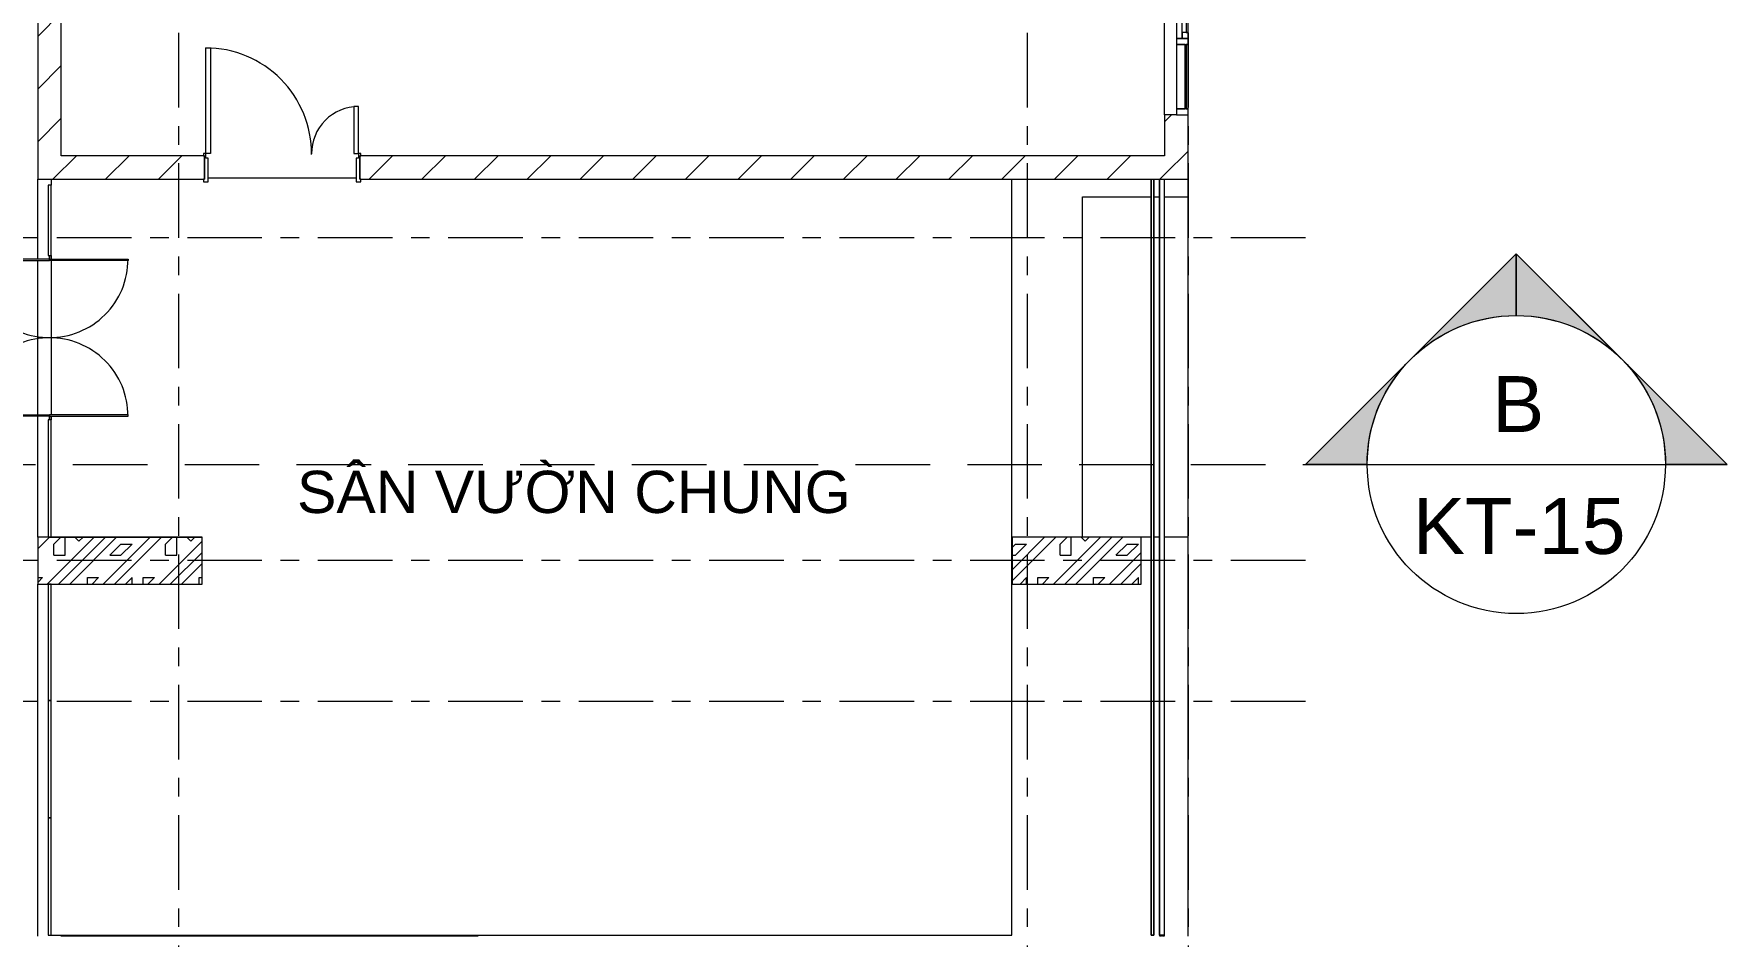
# Model space of a CAD drawing. Header units: millimetres. Extents: x -20144 to 117583, y -11426 to 48263.
# Drawn here: x 31168 to 45593, y 15899 to 23590 of the extents above; entities that cross this region are included whole.
import ezdxf

# ---------------------------------------------------------------- set-up
doc = ezdxf.new("R2010")
doc.units = ezdxf.units.MM
doc.linetypes.add('Grid Line', pattern=[22.225, 12.7, -3.175, 3.175, -3.175])
doc.linetypes.add('HIDDEN2', pattern=[4.7625, 3.175, -1.5875])
for name, color, linetype, lineweight in [('CHU', 181, 'Continuous', 5), ('CUA', 31, 'Continuous', 9), ('G-ANNO-SYMB', 111, 'Continuous', 5), ('HATCH-TUONG', 152, 'Continuous', 9), ('KI-HIEU-1', 151, 'Continuous', 9), ('KINH', 152, 'Continuous', 5), ('NET CAT', 3, 'Continuous', 5), ('NET THAY 1', 41, 'Continuous', 5), ('NET-CAT', 3, 'Continuous', 9), ('NET-THAY', 2, 'Continuous', 15), ('TRUC', 225, 'Continuous', 5)]:
    doc.layers.add(name, color=color, linetype=linetype, lineweight=lineweight)
doc.styles.add('Arial', font='arial.ttf', dxfattribs={"height": 360})
pattern_1 = [(45, (95.25, 0), (-476.246, 476.246), []), (45, (190.5, 0), (-476.246, 476.246), []), (45, (0, 0), (-476.246, 476.246), []), (45, (476.25, 0), (-476.246, 476.246), []), (45, (571.5, 0), (-476.246, 476.246), []), (0, (381, 95.25), (0, 952.5), [95.25, -857.25]), (0, (476.25, 190.5), (0, 952.5), [95.25, -857.25]), (45, (381, 95.25), (0, 952.491), [134.684, -1212.342]), (45, (476.25, 95.25), (0, 952.491), [134.684, -1212.342]), (0, (381, 95.25), (0, 952.5), [95.25, -857.25]), (90, (-95.25, 95.25), (-952.5, 6e-14), [95.25, -857.25]), (90, (0, 95.25), (-952.5, 6e-14), [190.5, -762]), (45, (-95.25, 190.5), (0, 952.491), [134.684, -1212.342]), (90, (762, 381), (-952.5, 6e-14), [95.25, -857.25]), (0, (666.75, 381), (0, 952.5), [95.25, -857.25]), (45, (666.75, 381), (0, 952.491), [134.683, -1212.342]), (0, (857.25, 95.25), (0, 952.5), [95.25, -857.25]), (0, (857.25, 571.5), (0, 952.5), [95.25, -857.25]), (90, (1047.75, 666.75), (-952.5, 6e-14), [95.25, -857.25]), (45, (857.25, 571.5), (0, 952.491), [269.367, -1077.66]), (45, (952.5, 571.5), (0, 952.491), [134.683, -1212.342]), (45, (1143, 762), (0, 952.491), [134.684, -1212.342]), (0, (1143, 857.25), (0, 952.5), [95.25, -857.25]), (90, (1143, 762), (-952.5, 6e-14), [95.25, -857.25]), (0, (476.25, 762), (0, 952.5), [95.25, -857.25]), (0, (666.75, 857.25), (0, 952.5), [95.25, -857.25]), (90, (571.5, 762), (-952.5, 6e-14), [95.25, -857.25]), (90, (666.75, 762), (-952.5, 6e-14), [95.25, -857.25]), (45, (476.25, 762), (0, 952.491), [134.684, -1212.342]), (45, (666.75, 762), (0, 952.491), [134.683, -1212.342]), (135, (119, 214.8), (-952.491, 6e-14), [134.684, -1212.342]), (135, (238.1, 333.4), (-952.491, 6e-14), [134.684, -1212.342]), (135, (309.56, 404.8), (-952.491, 6e-14), [134.684, -1212.342]), (135, (333.4, 428.6), (-952.491, 6e-14), [134.683, -1212.342]), (135, (381, 476.25), (-952.491, 6e-14), [134.683, -1212.342]), (135, (404.8, 500.06), (-952.491, 6e-14), [134.684, -1212.342]), (135, (476.25, 571.5), (-952.491, 6e-14), [134.683, -1212.342]), (135, (523.9, 619.1), (-952.491, 6e-14), [134.684, -1212.342]), (45, (119, 214.8), (0, 952.491), [95.25, -1251.776]), (45, (238.1, 333.4), (0, 952.491), [67.361, -1279.665]), (45, (404.8, 500.06), (0, 952.491), [67.361, -1279.665]), (45, (309.56, 595.3), (0, 952.491), [67.361, -1279.665]), (45, (476.25, 571.5), (0, 952.491), [67.361, -1279.665]), (45, (381, 666.75), (0, 952.491), [67.361, -1279.665]), (0, (24.2, 309.5), (0, 952.5), [190.043, -762.457]), (0, (238.1, 523.9), (0, 952.5), [95.25, -857.25])]
pattern_2 = [(45, (0, 0), (-224.5064, 224.5064), [])]

# ---------------------------------------------------------------- blocks, each defined once
blk = doc.blocks.new('CUA VAO CAN HO_0001 - Type 1-362270-MẶT BẰNG TẦNG 24')
at = {"layer": 'CUA'}
for p, q in [((-549, 1022), (-509, 1022)), ((-549, 122), (-549, 1022)), ((-509, 1022), (-509, 122)), ((712, 522), (712, 122)), ((752, 522), (712, 522)), ((752, 122), (752, 522)), ((-509, 122), (-549, 122)), ((712, 122), (752, 122))]:
    blk.add_line(p, q, dxfattribs=at)
at = {"layer": 'CUA', "lineweight": 5}
for p, q in [((-550, 122), (-570, 122)), ((-570, 122), (-570, 102)), ((-570, 102), (-560, 102)), ((-560, 102), (-560, -98)), ((-550, 81), (-550, 122)), ((-530, 81), (-550, 81)), ((-530, -118), (-530, 81)), ((753, 81), (733, 81)), ((733, 81), (733, -118)), ((773, 122), (753, 122)), ((753, 122), (753, 81)), ((763, -98), (763, 102)), ((763, 102), (773, 102)), ((773, 102), (773, 122)), ((-560, -98), (-570, -98)), ((-570, -98), (-570, -118)), ((-570, -118), (-530, -118)), ((733, -118), (773, -118)), ((773, -98), (763, -98)), ((773, -118), (773, -98))]:
    blk.add_line(p, q, dxfattribs=at)
for centre, radius, start, end in [((-549, 122), 900, 359.5, 90), ((752, 122), 400, 90, 180.5)]:
    blk.add_arc(centre, radius, start, end, dxfattribs=at)
blk = doc.blocks.new('X-PHONG NGU 2 - X-PHONG NGU 2_Recovery_-378306-MẶT BẰNG TẦNG 24')
at = {"layer": 'CUA'}
for p, q in [((-1000, 0), (-1050, 0)), ((-1050, 0), (-1050, -100)), ((-450, 0), (-1000, 0)), ((-1000, 0), (-1000, -75)), ((-1000, -100), (-1000, 0)), ((-450, -75), (-450, 0)), ((-400, 0), (-450, 0)), ((-450, 0), (-450, -100)), ((300, 0), (-400, 0)), ((-400, 0), (-400, -50)), ((-400, -100), (-400, 0)), ((300, -50), (300, 0)), ((350, 0), (300, 0)), ((300, 0), (300, -50)), ((350, -50), (350, 0)), ((350, 0), (950, 0)), ((1000, 0), (950, 0)), ((950, 0), (950, -50)), ((1050, 0), (1000, 0)), ((1000, 0), (1000, -100)), ((1000, -50), (1000, 0)), ((1050, -100), (1050, 0)), ((-1050, -100), (-1000, -100)), ((-1000, -75), (-450, -75)), ((-450, -85), (-1000, -85)), ((-1000, -85), (-1000, -100)), ((-1000, -100), (-450, -100)), ((-450, -100), (-450, -85)), ((-450, -100), (-400, -100)), ((-400, -50), (300, -50)), ((-350, -50), (-400, -50)), ((-400, -50), (-400, -100)), ((-400, -100), (-350, -100)), ((-350, -100), (-350, -50)), ((250, -85), (-350, -85)), ((-350, -85), (-350, -100)), ((-350, -100), (250, -100)), ((300, -50), (250, -50)), ((250, -50), (250, -100)), ((1000, -85), (250, -85)), ((250, -85), (250, -100)), ((250, -100), (250, -85)), ((250, -100), (1000, -100)), ((250, -100), (300, -100)), ((300, -50), (350, -50)), ((300, -100), (300, -50)), ((950, -35), (350, -35)), ((350, -35), (350, -50)), ((350, -50), (950, -50)), ((950, -50), (950, -35)), ((950, -50), (1000, -50)), ((1000, -100), (1000, -85)), ((1000, -100), (1050, -100))]:
    blk.add_line(p, q, dxfattribs=at)
blk = doc.blocks.new('System Panel - Glazed-574510-MẶT BẰNG TẦNG 24')
at = {"layer": 'KINH', "lineweight": 9}
for p, q in [((500, 13), (-500, 13)), ((-500, 13), (-500, -13)), ((500, -13), (500, 13)), ((-500, -13), (500, -13))]:
    blk.add_line(p, q, dxfattribs=at)
blk = doc.blocks.new('System Panel - Glazed-574511-MẶT BẰNG TẦNG 24')
at = {"layer": 'KINH', "lineweight": 9}
for p, q in [((497, 13), (-497, 13)), ((-497, 13), (-497, -13)), ((497, -13), (497, 13)), ((-497, -13), (497, -13))]:
    blk.add_line(p, q, dxfattribs=at)
blk = doc.blocks.new('CUA KINH BAN LE SAN MO 2 HUONG - Type 1-574512-MẶT BẰNG TẦNG 24')
at = {"layer": 'CUA'}
for p, q in [((-669, 668.5), (-657, 668.5)), ((-669, 0), (-669, 668.5)), ((-657, 668.5), (-657, 0)), ((657, 668.5), (657, 0)), ((669, 668.5), (657, 668.5)), ((669, 0), (669, 668.5)), ((-657, 0), (-669, 0)), ((-669, 0), (-669, -668.5)), ((-657, 0), (-669, 0)), ((-657, -668.5), (-657, 0)), ((657, 0), (669, 0)), ((657, -668.5), (657, 0)), ((657, 0), (669, 0)), ((669, 0), (669, -668.5)), ((-669, -668.5), (-657, -668.5)), ((669, -668.5), (657, -668.5))]:
    blk.add_line(p, q, dxfattribs=at)
at = {"layer": 'CUA', "lineweight": 5}
for p, q in [((-670, 0.5), (-700, 0.5)), ((-700, 0.5), (-700, -0.5)), ((-670, -0.5), (-670, 0.5)), ((700, 0.5), (670, 0.5)), ((670, 0.5), (670, -0.5)), ((700, -0.5), (700, 0.5)), ((-700, -0.5), (-670, -0.5)), ((670, -0.5), (700, -0.5))]:
    blk.add_line(p, q, dxfattribs=at)
for centre, start, end in [((-669, 0), 359.5, 90), ((669, 0), 90, 180.5), ((-669, 0), 270, 0.5), ((669, 0), 179.5, 270)]:
    blk.add_arc(centre, 668.5, start, end, dxfattribs=at)
blk = doc.blocks.new('System Panel - Glazed-574533-MẶT BẰNG TẦNG 24')
at = {"layer": 'KINH', "lineweight": 9}
for p, q in [((300, 12.7), (-300, 12.7)), ((-300, 12.7), (-300, -12.7)), ((300, -12.7), (300, 12.7)), ((-300, -12.7), (300, -12.7))]:
    blk.add_line(p, q, dxfattribs=at)
blk = doc.blocks.new('Top Rail Type - Top Rail_Internal_-547967-MẶT BẰNG TẦNG 24')
at = {"layer": 'NET THAY 1'}
for p, q in [((40687, 22350), (40708, 22350)), ((40687, 22350), (40687, 15907)), ((40708, 22350), (40708, 15907)), ((40708, 15907), (40687, 15907))]:
    blk.add_line(p, q, dxfattribs=at)
blk = doc.blocks.new('Top Rail Type - Top Rail_Internal_-V17-MẶT BẰNG TẦNG 24')
at = {"layer": 'NET THAY 1'}
for p, q in [((40687, 22350), (40708, 22350)), ((40687, 15907), (40687, 22350)), ((40708, 15907), (40708, 22350)), ((40687, 15907), (40708, 15907))]:
    blk.add_line(p, q, dxfattribs=at)
blk = doc.blocks.new('Handrail Type - Handrail_Internal_-547978-MẶT BẰNG TẦNG 24')
at = {"layer": 'NET THAY 1'}
for p, q in [((40757, 22350), (40757, 15907)), ((40800, 15907), (40800, 22350)), ((40800, 15907), (40757, 15907))]:
    blk.add_line(p, q, dxfattribs=at)
blk = doc.blocks.new('Handrail Type - ALB-BALUSTER-V18-MẶT BẰNG TẦNG 24')
at = {"layer": 'NET THAY 1'}
for p, q in [((4, 21), (0, 21)), ((0, -21), (0, 21)), ((4, 5), (4, 21)), ((4, 21), (4, -21)), ((0, -21), (4, -21)), ((4, -21), (4, -5))]:
    blk.add_line(p, q, dxfattribs=at)
blk = doc.blocks.new('Handrail Type - Handrail_Internal_-V19-MẶT BẰNG TẦNG 24')
at = {"layer": 'NET THAY 1'}
for p, q in [((40757, 15907), (40757, 22350)), ((40800, 15907), (40800, 22350))]:
    blk.add_line(p, q, dxfattribs=at)
blk = doc.blocks.new('Section - Section Head - Filled-317961-MẶT BẰNG TẦNG 1')
at = {"layer": 'G-ANNO-SYMB'}
h = blk.add_hatch(color=256, dxfattribs=at)
edge = h.paths.add_edge_path(flags=0)
edge.add_line((-10.84, 4.49), (-6.35, 8.98))
edge.add_line((-6.35, 8.98), (-6.35, 6.35))
edge.add_arc((-6.35, 0), 6.35, 90, 135)
h = blk.add_hatch(color=256, dxfattribs=at)
edge = h.paths.add_edge_path(flags=0)
edge.add_arc((-6.35, 0), 6.35, 45, 90)
edge.add_line((-6.35, 6.35), (-6.35, 8.98))
edge.add_line((-6.35, 8.98), (-1.86, 4.49))
h = blk.add_hatch(color=256, dxfattribs=at)
edge = h.paths.add_edge_path(flags=0)
edge.add_arc((-6.35, 0), 6.358, 137.9216, 180)
edge.add_line((-12.708, 0), (-15.33, 0))
edge.add_line((-15.33, 0), (-11.069, 4.261))
h = blk.add_hatch(color=256, dxfattribs=at)
edge = h.paths.add_edge_path(flags=0)
edge.add_line((-1.631, 4.261), (2.63, 0))
edge.add_line((2.63, 0), (0.008, 0))
edge.add_arc((-6.35, 0), 6.358, 0, 42.0784)
for p, q in [((-6.35, 8.98), (-15.33, 0)), ((-6.35, 8.98), (-10.84, 4.49)), ((-6.35, 8.98), (2.63, 0)), ((-6.35, 6.35), (-6.35, 8.98)), ((-1.86, 4.49), (-6.35, 8.98)), ((-6.35, 8.98), (-6.35, 6.35)), ((-11.069, 4.261), (-15.33, 0)), ((2.63, 0), (-1.631, 4.261)), ((-15.33, 0), (-12.708, 0)), ((0.008, 0), (2.63, 0)), ((-12.7, 0), (-15.33, 0)), ((0, 0), (2.63, 0))]:
    blk.add_line(p, q, dxfattribs=at)
for radius, start, end in [(6.35, 360, 180), (6.35, 90, 135), (6.35, 45, 90), (6.358, 137.9216, 180), (6.358, 0, 42.0784), (6.35, 180, 360)]:
    blk.add_arc((-6.35, 0), radius, start, end, dxfattribs=at)

msp = doc.modelspace()

# ---------------------------------------------------------------- hatches: boundary and pattern name
at = {"layer": 'HATCH-TUONG', "lineweight": 5}
h = msp.add_hatch(dxfattribs=at)
h.set_pattern_fill('FP_2', color=256, style=0, pattern_type=2)
h.set_pattern_definition(pattern_2)
h.paths.add_polyline_path([(31401.4, 22549.9), (31401.4, 26650.1), (31201.4, 26650.1), (31201.4, 22549.9)], flags=0)
h = msp.add_hatch(dxfattribs=at)
h.set_pattern_fill('FP_2', color=256, style=0, pattern_type=2)
h.set_pattern_definition(pattern_2)
h.paths.add_polyline_path([(40941.4, 22349.9), (41000.5, 22349.9), (41000.5, 22900), (40800.5, 22900), (40800.5, 22349.9)], flags=0)
h.paths.add_polyline_path([(40900.5, 25000), (41000.5, 25000), (41000.5, 25499.9), (40800.5, 25499.9), (40800.5, 25000)], flags=0)
h = msp.add_hatch(dxfattribs=at)
h.set_pattern_fill('FP_2', color=256, style=0, pattern_type=2)
h.set_pattern_definition(pattern_2)
h.paths.add_polyline_path([(40800.5, 22349.9), (40800.5, 22549.9), (33944.4, 22549.9), (33944.4, 22349.9), (40082.9, 22349.9)], flags=0)
h.paths.add_polyline_path([(32621.4, 22349.9), (32621.4, 22549.9), (31201.4, 22549.9), (31201.4, 22349.9)], flags=0)
at = {"layer": 'NET CAT'}
h = msp.add_hatch(dxfattribs=at)
h.set_pattern_fill('FP_1', color=256, style=0, pattern_type=2)
h.set_pattern_definition(pattern_1)
h.paths.add_polyline_path([(32600.5, 18899.9), (32600.5, 19299.9), (31200.5, 19299.9), (31200.5, 18899.9), (31497.8, 18899.9)], flags=0)
h = msp.add_hatch(dxfattribs=at)
h.set_pattern_fill('FP_1', color=256, style=0, pattern_type=2)
h.set_pattern_definition(pattern_1)
h.paths.add_polyline_path([(40600.5, 18899.9), (40600.5, 19299.9), (39500.5, 19299.9), (39500.5, 18899.9)], flags=0)

# ---------------------------------------------------------------- linework, layer by layer
at = {"layer": 'G-ANNO-SYMB'}
msp.add_line((42526.6, 19919), (45066.6, 19919), dxfattribs=at)
at = {"layer": 'KI-HIEU-1', "linetype": 'HIDDEN2', "ltscale": 200}
msp.add_line((-17077.5, 19919), (42526.6, 19919), dxfattribs=at)
at = {"layer": 'NET CAT', "lineweight": 13}
for p, q in [((32600.5, 19299.9), (31200.5, 19299.9)), ((31200.5, 19299.9), (31200.5, 18899.9)), ((32600.5, 18899.9), (32600.5, 19299.9)), ((40600.5, 19299.9), (39500.5, 19299.9)), ((39500.5, 19299.9), (39500.5, 18899.9)), ((40600.5, 18899.9), (40600.5, 19299.9)), ((31200.5, 18899.9), (32600.5, 18899.9)), ((39500.5, 18899.9), (40600.5, 18899.9))]:
    msp.add_line(p, q, dxfattribs=at)
at = {"layer": 'NET-CAT', "lineweight": 15}
for p, q in [((31201.4, 26650.1), (31201.4, 22549.9)), ((31401.4, 22549.9), (31401.4, 26650.1)), ((40800.5, 22900), (40800.5, 22549.9)), ((40900.5, 22900), (40800.5, 22900)), ((41000.5, 22349.9), (41000.5, 22900)), ((31201.4, 22549.9), (31201.4, 22349.9)), ((32621.4, 22549.9), (31401.4, 22549.9)), ((32621.4, 22349.9), (32621.4, 22549.9)), ((40800.5, 22549.9), (33944.4, 22549.9)), ((33944.4, 22549.9), (33944.4, 22349.9)), ((31201.4, 22349.9), (32621.4, 22349.9)), ((33944.4, 22349.9), (40800.5, 22349.9)), ((40800.5, 22349.9), (41000.5, 22349.9))]:
    msp.add_line(p, q, dxfattribs=at)
at = {"layer": 'NET-THAY', "lineweight": 9}
for p, q in [((40800.5, 22900), (40800.5, 25000)), ((33914.4, 22360.1), (32651.4, 22360.1)), ((31201.4, 21669.1), (31201.4, 22349.9)), ((31314.1, 22349.9), (31314.1, 22300.1)), ((39499.8, 15906.7), (39499.8, 22349.9)), ((41000.5, 15898.8), (41000.5, 22349.9)), ((40100.5, 19299.9), (40100.5, 22199.9)), ((40100.5, 22199.9), (40686.7, 22199.9)), ((40708.2, 22199.9), (40757.5, 22199.9)), ((40799.9, 22199.9), (41000.5, 22199.9)), ((31201.4, 20343.1), (31201.4, 21657.1)), ((31314.1, 21700.1), (31314.1, 21669.1)), ((31314.1, 21657.1), (31314.1, 20343.1)), ((31201.4, 19299.9), (31201.4, 20331.1)), ((31314.1, 20331.1), (31314.1, 20300.1)), ((31314.1, 19300.1), (32598.7, 19300.1)), ((40686.7, 19299.9), (40600.5, 19299.9)), ((40757.5, 19299.9), (40708.2, 19299.9)), ((41000.5, 19299.9), (40799.9, 19299.9)), ((31201.4, 15898.8), (31201.4, 18899.9)), ((31314.1, 15906.7), (39499.8, 15906.7)), ((31400.5, 15899.9), (31400.5, 15906.7)), ((34950.5, 15899.9), (31400.5, 15899.9)), ((34950.5, 15906.7), (34950.5, 15899.9))]:
    msp.add_line(p, q, dxfattribs=at)
at = {"layer": 'TRUC', "linetype": 'Grid Line', "ltscale": 50}
for p, q in [((32400.5, 43599.9), (32400.5, -4500.1)), ((39630.5, 43599.9), (39630.5, -7167.6)), ((41000.5, 43599.9), (41000.5, -4500.1)), ((42000.5, 21849.9), (-12092.4, 21849.9)), ((42000.5, 19099.9), (-12092.4, 19099.9)), ((42000.5, 17899.9), (-14407, 17899.9))]:
    msp.add_line(p, q, dxfattribs=at)

# ---------------------------------------------------------------- block references
at = {"lineweight": 9}
for name, p, rotation in [('X-PHONG NGU 2 - X-PHONG NGU 2_Recovery_-378306-MẶT BẰNG TẦNG 24', (40900.5, 23950), 90), ('System Panel - Glazed-574533-MẶT BẰNG TẦNG 24', (31301.4, 22000.1), 90), ('CUA KINH BAN LE SAN MO 2 HUONG - Type 1-574512-MẶT BẰNG TẦNG 24', (31301.4, 21000.1), 90), ('System Panel - Glazed-574510-MẶT BẰNG TẦNG 24', (31301.4, 19800.1), 90), ('System Panel - Glazed-574511-MẶT BẰNG TẦNG 24', (31301.4, 18403.4), 90), ('System Panel - Glazed-574510-MẶT BẰNG TẦNG 24', (31301.4, 17406.7), 90), ('System Panel - Glazed-574510-MẶT BẰNG TẦNG 24', (31301.4, 16406.7), 90), ('Handrail Type - ALB-BALUSTER-V18-MẶT BẰNG TẦNG 24', (40778.7, 15906.7), 270)]:
    msp.add_blockref(name, p, dxfattribs=dict(at, rotation=rotation))
for name, p in [('CUA VAO CAN HO_0001 - Type 1-362270-MẶT BẰNG TẦNG 24', (33181.4, 22447.7)), ('Top Rail Type - Top Rail_Internal_-547967-MẶT BẰNG TẦNG 24', (0, 0)), ('Top Rail Type - Top Rail_Internal_-V17-MẶT BẰNG TẦNG 24', (0, 0)), ('Handrail Type - Handrail_Internal_-547978-MẶT BẰNG TẦNG 24', (0, 0)), ('Handrail Type - Handrail_Internal_-V19-MẶT BẰNG TẦNG 24', (0, 0))]:
    msp.add_blockref(name, p, dxfattribs=at)
at = {"layer": 'G-ANNO-SYMB', "extrusion": (0, 0, -1), "xscale": 199.9999999999999, "yscale": 199.9999999999999, "zscale": 199.9999999999999}
msp.add_blockref('Section - Section Head - Filled-317961-MẶT BẰNG TẦNG 1', (-42526.6, 19919), dxfattribs=at)

# ---------------------------------------------------------------- texts
at = {"layer": 'CHU', "color": 7, "insert": (38125.7, 19865.7), "char_height": 360, "width": 4676.3, "attachment_point": 3, "line_spacing_factor": 0.936439, "style": 'Arial'}
msp.add_mtext('\\pt2540.0016,5079.9996,7620.0012,10159.9992,12700.0008,15239.9988,17780.0004,20319.9984,22860,25400.0016,27939.9996,30480.0012,33019.9992,35560.0008,38099.9988,40640.0004,43179.9984,45720,48260.0016,50799.9996,53340.0012,55879.9992,58420.0008,60959.9988,63500.0004,66039.9984,68580,71120.0016,73659.9996,76200.0012,78739.9992,81280.0008;SÂN VƯỜN CHUNG', dxfattribs=at)
at = {"layer": 'G-ANNO-SYMB', "attachment_point": 2, "line_spacing_factor": 0.941778, "style": 'Arial'}
for s, insert, char_height, width in [('B', (43812.8, 20672.3), 476.2, 443.133), ('KT-15', (43820.9, 19633.2), 476.25, 2240.682)]:
    msp.add_mtext(s, dxfattribs=dict(at, insert=insert, char_height=char_height, width=width))

doc.saveas('drawing.dxf')
